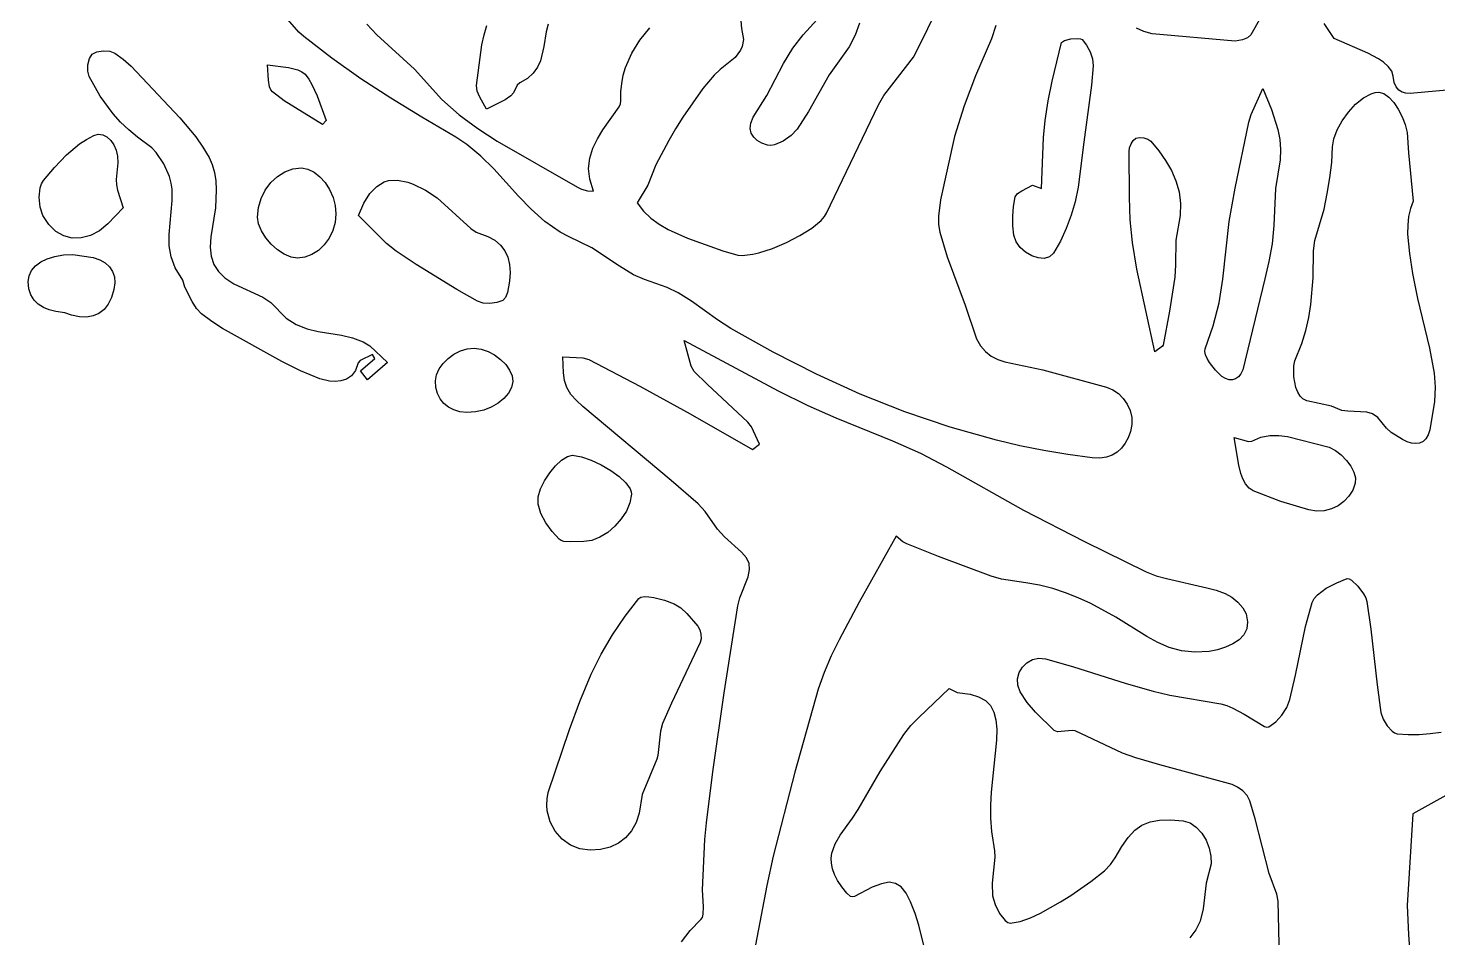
# Model space of a CAD drawing. Header units: centimetres. Extents: x 3.3 to 18.4, y 1.6 to 29.8.
# Drawn here: x 4.54 to 10.59, y 7.53 to 11.43 of the extents above; entities that cross this region are included whole.
import ezdxf

# ---------------------------------------------------------------- set-up
doc = ezdxf.new("R2010")
doc.units = ezdxf.units.CM
doc.layers.add('CUT', color=7, linetype='Continuous')

msp = doc.modelspace()

# ---------------------------------------------------------------- linework, layer by layer
at = {"layer": 'CUT'}
for points in [[(8.691045, 11.444019), (8.672415, 11.386236), (8.603732, 11.228912), (8.554719, 11.099925), (8.514263, 10.968543), (8.453768, 10.696184), (8.444562, 10.625811), (8.445079, 10.591276), (8.45036, 10.557491), (8.481681, 10.451885), (8.559735, 10.244333), (8.607995, 10.10099), (8.625589, 10.070123), (8.646777, 10.045674), (8.671374, 10.026679), (8.699194, 10.012175), (8.730051, 10.001199), (8.892083, 9.967132), (9.164941, 9.892829), (9.191844, 9.882318), (9.216233, 9.86604), (9.237369, 9.844995), (9.254512, 9.820181), (9.266923, 9.792596), (9.273862, 9.763241), (9.27459, 9.733112), (9.268367, 9.70321), (9.257961, 9.676679), (9.24525, 9.652811), (9.229924, 9.63205), (9.211676, 9.614839), (9.190196, 9.601622), (9.165176, 9.592841), (9.136307, 9.58894), (9.103281, 9.590362), (8.999152, 9.604563), (8.896168, 9.621935), (8.794293, 9.642383), (8.693494, 9.665812), (8.494985, 9.72123), (8.300365, 9.787425), (8.109359, 9.863635), (7.921693, 9.949097), (7.73709, 10.043048), (7.555277, 10.144724), (7.497836, 10.181772), (7.386475, 10.261889), (7.328767, 10.298366), (7.282361, 10.319986), (7.184439, 10.354241), (7.137481, 10.375125), (7.077018, 10.412131), (6.959038, 10.491349), (6.858703, 10.538997), (6.823111, 10.558353), (6.758047, 10.60372), (6.699298, 10.655923), (6.644651, 10.712518), (6.538804, 10.829098), (6.483176, 10.884194), (6.422792, 10.933899), (6.376045, 10.965209), (6.229652, 11.05077), (6.098077, 11.131777), (5.968486, 11.215741), (5.844685, 11.304415), (5.723867, 11.397204), (5.703565, 11.415433), (5.406511, 11.757391)], [(7.598149, 11.463373), (7.601052, 11.431367), (7.609285, 11.384248), (7.603636, 11.354033), (7.596303, 11.338264), (7.572787, 11.306825), (7.509459, 11.255757), (7.483228, 11.230969), (7.435467, 11.174428), (7.349478, 11.050454), (7.317792, 11.001496), (7.288718, 10.950703), (7.233859, 10.847038), (7.198805, 10.759242), (7.153504, 10.683434), (7.18071, 10.648222), (7.212221, 10.617941), (7.247427, 10.591892), (7.285714, 10.569379), (7.369084, 10.532169), (7.520889, 10.478216), (7.585242, 10.459774), (7.603331, 10.457972), (7.649068, 10.46291), (7.675596, 10.46914), (7.733166, 10.487846), (7.793023, 10.513175), (7.850682, 10.543085), (7.901662, 10.575532), (7.94148, 10.608472), (7.955803, 10.624489), (7.965654, 10.639863), (8.187603, 11.104075), (8.211298, 11.144166), (8.33752, 11.308274), (8.34854, 11.326598), (8.501813, 11.640918)], [(8.106876, 11.453503), (8.088029, 11.402329), (8.062341, 11.352809), (7.976832, 11.232628), (7.887528, 11.07599), (7.839204, 11.000247), (7.812986, 10.97244), (7.778571, 10.948051), (7.742603, 10.932365), (7.726112, 10.929436), (7.711725, 10.930663), (7.688101, 10.938977), (7.668231, 10.950268), (7.652845, 10.964519), (7.64267, 10.981716), (7.638436, 11.001841), (7.64087, 11.02488), (7.650701, 11.050816), (7.709645, 11.14419), (7.780747, 11.281333), (7.820607, 11.346925), (7.865096, 11.404708), (8.013407, 11.56781)], [(9.866775, 11.549286), (9.784325, 11.404494), (9.769191, 11.39118), (9.748733, 11.3833), (9.71745, 11.376453), (9.361681, 11.408764), (9.325496, 11.418422), (9.293433, 11.432982)], [(5.993932, 11.449609), (6.037723, 11.403862), (6.19891, 11.256344), (6.315753, 11.1274), (6.390386, 11.061075), (6.469993, 11.00217), (6.55328, 10.948755), (6.897371, 10.751378), (6.915214, 10.742798), (6.93994, 10.735315), (6.96611, 10.733848), (6.950061, 10.784422), (6.945439, 10.831539), (6.950509, 10.875728), (6.963536, 10.917523), (6.982788, 10.957456), (7.006528, 10.996058), (7.07601, 11.095681), (7.081278, 11.108658), (7.083071, 11.121372), (7.08351, 11.159626), (7.087221, 11.196021), (7.093975, 11.230669), (7.103544, 11.26368), (7.130216, 11.325238), (7.165411, 11.381583), (7.207303, 11.433605)], [(6.77224, 11.449419), (6.763464, 11.416556), (6.753921, 11.354204), (6.738785, 11.293168), (6.725906, 11.265004), (6.707772, 11.239403), (6.683099, 11.217108), (6.650601, 11.198865), (6.639668, 11.188534), (6.623199, 11.155091), (6.612296, 11.14194), (6.587395, 11.125978), (6.507406, 11.085424), (6.478271, 11.137007), (6.466845, 11.162292), (6.464352, 11.186137), (6.488131, 11.361381), (6.497047, 11.403726), (6.509074, 11.443705)], [(10.624129, 11.166905), (10.466551, 11.152637), (10.448589, 11.154048), (10.432293, 11.158514), (10.418214, 11.167036), (10.4069, 11.180611), (10.398902, 11.200238), (10.394768, 11.226916), (10.388036, 11.247786), (10.372896, 11.268717), (10.352947, 11.287463), (10.331788, 11.301778), (10.28517, 11.325462), (10.140576, 11.38766), (10.097685, 11.453119)], [(7.344077, 7.514418), (7.381251, 7.563488), (7.426516, 7.610054), (7.43316, 7.61983), (7.436757, 7.632774), (7.437611, 7.665346), (7.433543, 7.737424), (7.44405, 7.953074), (7.450396, 8.024654), (7.477536, 8.243857), (7.526442, 8.582953), (7.584516, 8.955403), (7.593605, 8.989697), (7.628845, 9.080535), (7.63525, 9.111661), (7.633252, 9.137487), (7.622154, 9.161184), (7.601262, 9.185925), (7.527314, 9.251226), (7.497082, 9.284053), (7.445279, 9.359925), (7.415303, 9.39322), (7.299349, 9.492948), (6.919894, 9.810836), (6.893262, 9.835665), (6.869682, 9.862397), (6.851437, 9.891566), (6.841738, 9.921937), (6.837949, 9.955173), (6.8348, 10.023795), (6.920876, 10.019644), (6.946203, 10.011581), (7.164329, 9.897514), (7.380414, 9.779485), (7.647298, 9.626009), (7.678382, 9.649428), (7.64348, 9.723337), (7.6277, 9.74385), (7.454173, 9.905471), (7.398153, 9.961049), (7.384477, 9.982948), (7.354453, 10.093969), (7.758252, 9.877063), (7.884846, 9.814135), (8.004694, 9.761274), (8.248045, 9.663256), (8.367621, 9.609897), (8.479603, 9.552046), (8.809609, 9.365948), (9.071136, 9.2309), (9.335397, 9.10133), (9.377967, 9.084643), (9.422588, 9.072245), (9.595644, 9.032892), (9.636075, 9.0225), (9.67455, 9.007936), (9.70195, 8.992173), (9.727932, 8.971393), (9.749481, 8.947101), (9.76358, 8.920802), (9.770378, 8.886979), (9.766607, 8.857371), (9.753759, 8.831836), (9.733325, 8.810234), (9.706796, 8.792421), (9.675665, 8.778258), (9.64142, 8.767602), (9.605555, 8.760312), (9.544273, 8.756215), (9.487452, 8.762517), (9.434464, 8.777227), (9.384682, 8.798357), (9.337479, 8.823917), (9.20507, 8.90729), (9.09785, 8.965407), (9.044127, 8.989994), (8.989846, 9.011383), (8.934646, 9.029411), (8.878165, 9.043915), (8.820041, 9.054733), (8.714918, 9.069313), (8.670367, 9.082851), (8.444946, 9.167221), (8.308701, 9.221165), (8.292668, 9.229757), (8.263482, 9.253981), (8.105028, 8.971709), (8.019473, 8.809585), (7.985363, 8.740587), (7.954643, 8.670377), (7.929452, 8.598577), (7.828582, 8.241899), (7.736777, 7.882732), (7.709452, 7.756287), (7.6609, 7.501957)], [(9.915764, 7.076375), (9.900855, 7.689194), (9.895673, 7.71897), (9.8621, 7.808026), (9.802695, 8.042863), (9.77988, 8.120155), (9.768406, 8.141687), (9.749891, 8.161799), (9.727448, 8.17826), (9.704192, 8.188838), (9.393363, 8.273326), (9.290416, 8.30355), (9.234064, 8.324507), (9.031575, 8.418914), (9.018516, 8.421461), (8.954606, 8.415656), (8.940457, 8.420549), (8.860693, 8.499169), (8.824964, 8.541675), (8.795342, 8.587437), (8.785415, 8.615248), (8.784429, 8.643013), (8.791273, 8.669294), (8.80484, 8.692649), (8.824019, 8.711642), (8.847703, 8.724831), (8.874783, 8.730777), (8.904149, 8.728042), (9.020102, 8.695787), (9.249987, 8.623178), (9.365616, 8.589387), (9.437437, 8.573118), (9.656082, 8.535621), (9.681577, 8.527828), (9.706371, 8.516667), (9.754951, 8.49095), (9.842227, 8.438036), (9.853084, 8.435234), (9.861429, 8.436789), (9.890684, 8.458614), (9.916987, 8.487109), (9.938063, 8.519684), (9.95164, 8.553749), (9.975683, 8.65791), (10.018194, 8.867576), (10.046965, 8.969841), (10.055698, 8.987074), (10.069253, 9.003096), (10.106951, 9.031424), (10.152305, 9.054652), (10.197563, 9.07261), (10.205317, 9.071556), (10.216226, 9.065016), (10.242738, 9.040041), (10.267569, 9.006824), (10.276375, 8.989978), (10.281188, 8.974498), (10.298393, 8.855832), (10.325774, 8.617305), (10.341769, 8.498386), (10.351046, 8.469966), (10.368295, 8.440877), (10.389564, 8.417749), (10.400471, 8.410491), (10.4109, 8.40721), (10.458667, 8.404025), (10.505991, 8.404189), (10.552891, 8.407682), (10.59938, 8.414483)], [(8.399125, 7.430503), (8.361227, 7.586031), (8.345234, 7.636683), (8.325647, 7.686411), (8.305854, 7.724174), (8.284636, 7.750407), (8.260776, 7.765544), (8.233054, 7.770018), (8.200253, 7.764263), (8.161155, 7.748713), (8.085348, 7.709249), (8.075481, 7.707382), (8.067354, 7.709091), (8.052085, 7.723134), (8.031062, 7.751185), (8.01244, 7.778378), (7.99901, 7.804089), (7.990318, 7.828449), (7.985907, 7.851588), (7.985322, 7.873637), (7.988107, 7.894727), (8.001966, 7.934549), (8.02384, 7.972102), (8.077049, 8.044576), (8.101095, 8.081587), (8.195468, 8.245081), (8.296504, 8.404276), (8.327176, 8.442853), (8.362167, 8.478484), (8.490823, 8.600645), (8.524533, 8.584481), (8.580565, 8.576411), (8.617213, 8.56565), (8.646022, 8.549562), (8.667595, 8.527853), (8.682536, 8.500227), (8.691448, 8.466392), (8.694936, 8.426051), (8.693602, 8.378912), (8.6711, 8.156601), (8.667908, 8.10073), (8.6679, 8.044619), (8.672182, 7.988206), (8.685687, 7.905066), (8.686228, 7.878014), (8.675692, 7.766752), (8.67692, 7.711965), (8.687688, 7.674941), (8.707324, 7.636514), (8.730527, 7.606489), (8.741809, 7.59769), (8.751996, 7.594669), (8.795569, 7.601546), (8.839033, 7.617221), (8.881833, 7.638067), (8.968428, 7.686033), (9.012439, 7.713539), (9.097433, 7.773057), (9.156687, 7.819693), (9.182772, 7.846063), (9.203083, 7.875359), (9.230951, 7.923862), (9.258332, 7.962877), (9.286685, 7.993059), (9.31747, 8.015061), (9.352148, 8.02954), (9.392178, 8.037149), (9.43902, 8.038544), (9.494134, 8.034379), (9.523594, 8.02545), (9.550244, 8.00701), (9.573298, 7.981246), (9.591972, 7.950341), (9.605481, 7.91648), (9.613041, 7.881848), (9.613869, 7.84863), (9.593207, 7.766635), (9.579692, 7.656149), (9.566429, 7.603311), (9.548136, 7.566216), (9.522697, 7.531367)], [(10.619489, 8.142731), (10.478443, 8.064218), (10.454632, 7.671259), (10.459879, 7.546476), (10.467296, 7.443419)]]:
    msp.add_lwpolyline(points, dxfattribs=at)
for points in [[(9.105825, 11.30042), (9.108697, 11.27107), (9.101672, 11.188906), (9.067941, 10.943157), (9.044439, 10.751106), (9.031149, 10.688521), (9.013994, 10.630833), (8.992811, 10.573993), (8.967446, 10.519066), (8.937744, 10.467119), (8.921122, 10.451795), (8.898566, 10.445599), (8.872396, 10.447535), (8.844931, 10.456607), (8.818491, 10.471819), (8.795395, 10.492175), (8.777964, 10.51668), (8.768516, 10.544338), (8.763919, 10.585235), (8.763159, 10.626887), (8.766238, 10.66838), (8.773156, 10.708801), (8.783233, 10.72327), (8.802754, 10.73563), (8.848528, 10.758845), (8.886156, 10.745493), (8.894522, 10.964407), (8.901848, 11.036758), (8.915245, 11.121154), (8.931912, 11.20509), (8.972502, 11.371339), (8.985865, 11.38028), (9.012992, 11.386967), (9.041838, 11.388856), (9.053142, 11.387206), (9.060358, 11.383404), (9.07948, 11.359102), (9.095361, 11.330602)], [(5.859108, 9.917469), (5.834932, 9.919223), (5.793322, 9.929343), (5.710328, 9.962846), (5.629702, 10.003327), (5.3756, 10.145384), (5.32947, 10.174686), (5.285979, 10.207139), (5.264013, 10.231093), (5.246286, 10.260213), (5.214677, 10.322638), (5.20649, 10.351809), (5.172342, 10.405496), (5.15515, 10.452106), (5.147748, 10.499626), (5.147332, 10.547804), (5.159951, 10.693775), (5.15943, 10.742072), (5.155634, 10.768463), (5.148311, 10.795856), (5.124619, 10.850371), (5.091417, 10.899074), (5.072207, 10.919202), (5.011087, 10.964835), (4.973642, 10.996332), (4.939201, 11.029839), (4.90753, 11.065278), (4.851567, 11.141656), (4.803886, 11.224861), (4.797957, 11.248052), (4.798842, 11.275971), (4.805736, 11.302502), (4.817833, 11.321534), (4.837608, 11.331544), (4.864459, 11.335519), (4.892202, 11.333401), (4.914654, 11.325131), (4.950363, 11.299299), (4.983893, 11.269904), (5.192915, 11.047796), (5.261283, 10.966004), (5.291681, 10.923046), (5.318603, 10.878224), (5.332129, 10.8474), (5.341442, 10.813497), (5.346991, 10.777292), (5.349227, 10.739565), (5.345558, 10.662663), (5.325691, 10.538319), (5.323152, 10.493679), (5.327185, 10.454393), (5.338552, 10.419751), (5.358017, 10.389046), (5.386343, 10.361569), (5.424293, 10.336609), (5.548413, 10.278638), (5.582622, 10.256442), (5.648822, 10.189273), (5.691912, 10.161867), (5.738201, 10.143995), (5.786595, 10.132522), (5.885323, 10.116231), (5.93347, 10.105141), (5.979346, 10.087908), (6.007539, 10.070153), (6.083332, 9.998618), (5.997007, 9.924383), (5.966709, 9.963561), (6.02848, 10.015718), (6.019103, 10.033459), (5.966283, 10.008288), (5.958086, 9.99761), (5.945844, 9.965073), (5.928435, 9.942187), (5.907249, 9.927555), (5.883677, 9.919781)], [(5.781507, 11.14201), (5.820201, 11.037353), (5.804026, 11.019665), (5.640572, 11.120874), (5.590205, 11.159437), (5.582877, 11.168491), (5.57796, 11.180372), (5.57321, 11.210096), (5.569032, 11.275782), (5.658365, 11.263434), (5.699205, 11.253798), (5.716073, 11.245767), (5.729584, 11.234698), (5.745599, 11.214271), (5.759249, 11.191705)], [(9.84393, 10.357782), (9.749135, 9.966891), (9.741006, 9.94981), (9.730793, 9.936988), (9.718818, 9.928508), (9.7054, 9.92445), (9.690861, 9.924897), (9.675521, 9.929929), (9.659701, 9.939628), (9.632136, 9.965671), (9.606866, 9.998837), (9.597086, 10.015857), (9.590276, 10.031976), (9.587233, 10.046302), (9.588755, 10.057939), (9.623151, 10.15611), (9.647766, 10.255351), (9.664436, 10.356562), (9.691637, 10.603723), (9.716773, 10.746156), (9.775941, 11.030061), (9.785159, 11.061865), (9.835505, 11.174311), (9.872792, 11.083733), (9.899876, 10.997806), (9.907919, 10.955204), (9.911404, 10.912106), (9.909663, 10.867956), (9.890047, 10.744863), (9.882275, 10.586382), (9.874792, 10.507627), (9.861131, 10.432442)], [(10.522218, 9.660534), (10.5074, 9.653677), (10.490713, 9.651301), (10.472617, 9.65313), (10.45357, 9.658891), (10.434033, 9.668309), (10.386056, 9.69885), (10.365075, 9.71728), (10.329078, 9.763833), (10.306177, 9.778963), (10.281055, 9.786417), (10.20004, 9.789835), (10.173706, 9.793696), (10.130049, 9.811862), (10.0237, 9.835244), (10.007567, 9.843059), (9.995637, 9.854217), (9.985556, 9.871472), (9.977615, 9.891736), (9.968495, 9.937655), (9.968971, 9.984694), (9.973023, 10.006359), (10.002042, 10.080669), (10.019294, 10.136134), (10.032129, 10.191988), (10.041187, 10.24825), (10.050526, 10.362065), (10.052425, 10.477721), (10.057888, 10.522357), (10.097766, 10.656884), (10.110524, 10.72345), (10.122404, 10.790311), (10.131123, 10.857295), (10.134397, 10.924229), (10.139413, 10.958405), (10.153519, 10.996241), (10.175003, 11.0352), (10.202157, 11.072747), (10.233269, 11.106345), (10.266629, 11.133459), (10.300526, 11.151553), (10.317143, 11.156425), (10.333252, 11.15809), (10.354157, 11.152447), (10.375572, 11.137016), (10.39647, 11.11388), (10.415828, 11.085122), (10.432619, 11.052825), (10.445819, 11.019069), (10.454403, 10.985938), (10.459233, 10.897786), (10.480454, 10.691444), (10.46777, 10.660066), (10.459961, 10.625508), (10.45633, 10.588297), (10.456179, 10.548958), (10.463534, 10.465998), (10.47645, 10.380829), (10.497998, 10.273602), (10.549951, 10.060607), (10.570415, 9.953292), (10.574422, 9.893533), (10.570685, 9.832481), (10.55086, 9.710722), (10.544407, 9.688782), (10.534707, 9.672144)], [(4.600265, 10.765339), (4.608497, 10.779413), (4.655213, 10.835828), (4.706684, 10.889228), (4.76285, 10.935956), (4.792676, 10.955675), (4.823653, 10.972354), (4.843539, 10.977677), (4.862753, 10.97529), (4.880631, 10.966205), (4.896505, 10.95143), (4.909709, 10.931975), (4.919577, 10.90885), (4.92544, 10.883065), (4.926634, 10.855628), (4.920374, 10.784275), (4.921128, 10.760818), (4.925273, 10.738102), (4.949328, 10.66273), (4.884763, 10.593262), (4.847909, 10.563511), (4.809424, 10.543509), (4.770407, 10.533275), (4.731959, 10.53283), (4.695181, 10.542195), (4.661172, 10.561389), (4.631033, 10.590433), (4.605865, 10.629347), (4.593962, 10.665448), (4.589907, 10.70753), (4.594489, 10.748038)], [(9.418795, 10.865482), (9.443692, 10.822475), (9.463181, 10.777672), (9.47647, 10.730757), (9.482771, 10.681414), (9.481291, 10.629325), (9.463201, 10.523188), (9.461374, 10.417495), (9.458001, 10.364905), (9.435251, 10.219048), (9.408658, 10.073718), (9.406046, 10.069563), (9.372291, 10.04497), (9.295678, 10.398537), (9.276751, 10.513806), (9.267337, 10.610414), (9.263433, 10.70777), (9.261779, 10.903064), (9.264076, 10.919419), (9.270579, 10.936541), (9.280078, 10.951236), (9.291363, 10.96031), (9.306904, 10.963394), (9.325461, 10.96184), (9.343112, 10.956287), (9.355936, 10.947376), (9.38928, 10.90701)], [(5.529934, 10.663373), (5.541281, 10.702517), (5.559204, 10.738464), (5.582765, 10.770165), (5.611029, 10.79657), (5.643057, 10.816627), (5.677913, 10.829287), (5.714661, 10.833499), (5.741742, 10.828723), (5.768231, 10.815754), (5.79319, 10.795844), (5.815684, 10.770245), (5.834777, 10.740209), (5.849533, 10.70699), (5.859016, 10.671838), (5.86229, 10.636006), (5.858607, 10.599283), (5.848417, 10.564325), (5.832563, 10.532105), (5.811886, 10.503595), (5.78723, 10.479768), (5.759436, 10.461597), (5.729346, 10.450054), (5.697804, 10.446111), (5.669738, 10.450758), (5.64061, 10.463384), (5.611893, 10.482479), (5.585062, 10.506531), (5.561593, 10.534029), (5.54296, 10.563461), (5.530636, 10.593317), (5.526098, 10.622084)], [(6.440014, 10.572885), (6.463303, 10.557399), (6.512851, 10.539956), (6.543421, 10.523156), (6.567764, 10.502452), (6.586173, 10.478049), (6.598942, 10.450152), (6.606364, 10.418969), (6.608733, 10.384705), (6.606343, 10.347567), (6.597499, 10.2988), (6.58925, 10.277863), (6.577397, 10.265573), (6.551331, 10.256841), (6.522093, 10.252653), (6.493395, 10.254049), (6.46895, 10.262073), (6.380039, 10.312569), (6.205693, 10.419685), (6.120754, 10.476569), (6.078771, 10.509725), (5.95835, 10.629029), (5.981992, 10.682107), (6.007951, 10.723833), (6.036836, 10.754251), (6.069259, 10.773408), (6.086987, 10.778776), (6.125857, 10.781124), (6.169787, 10.772322), (6.19384, 10.763754), (6.246504, 10.738312), (6.295481, 10.705165)], [(4.821478, 10.198613), (4.793397, 10.193545), (4.762332, 10.194591), (4.728469, 10.201867), (4.700275, 10.212026), (4.660736, 10.218145), (4.632955, 10.225218), (4.607938, 10.235464), (4.586215, 10.249235), (4.568319, 10.266882), (4.554781, 10.288758), (4.546132, 10.315213), (4.542903, 10.3466), (4.546389, 10.371031), (4.556941, 10.393312), (4.573937, 10.413094), (4.596754, 10.430029), (4.624769, 10.443769), (4.65736, 10.453966), (4.693903, 10.460272), (4.733776, 10.462339), (4.820819, 10.449233), (4.84962, 10.439321), (4.873321, 10.425899), (4.891784, 10.409126), (4.904874, 10.389158), (4.912453, 10.366151), (4.914386, 10.340263), (4.910535, 10.31165), (4.900196, 10.277734), (4.885933, 10.249358), (4.867934, 10.226635), (4.846386, 10.209682)], [(6.484659, 10.05644), (6.514168, 10.046412), (6.542345, 10.031346), (6.56795, 10.012313), (6.589743, 9.990386), (6.606482, 9.966637), (6.616928, 9.942138), (6.619838, 9.917961), (6.614383, 9.891689), (6.601533, 9.866868), (6.58225, 9.844148), (6.557498, 9.824181), (6.52824, 9.807617), (6.495437, 9.795108), (6.460053, 9.787306), (6.423051, 9.78486), (6.393897, 9.787732), (6.367497, 9.795364), (6.344233, 9.807374), (6.324486, 9.823377), (6.30864, 9.842993), (6.297077, 9.865837), (6.290179, 9.891528), (6.288329, 9.919683), (6.292807, 9.945721), (6.304102, 9.971151), (6.321144, 9.995069), (6.34286, 10.016572), (6.368181, 10.034756), (6.396035, 10.048717), (6.425351, 10.057552), (6.455058, 10.060358)], [(10.23239, 9.503884), (10.231554, 9.481506), (10.220955, 9.452222), (10.204526, 9.425927), (10.183154, 9.403261), (10.157729, 9.384864), (10.129138, 9.371374), (10.09827, 9.363431), (10.066013, 9.361675), (10.033256, 9.366745), (9.912023, 9.403155), (9.793838, 9.448133), (9.776687, 9.46017), (9.761858, 9.478697), (9.749901, 9.500584), (9.74137, 9.522697), (9.732082, 9.558426), (9.712087, 9.677814), (9.774372, 9.659924), (9.787756, 9.66192), (9.827147, 9.678628), (9.865862, 9.686106), (9.904031, 9.68627), (9.941788, 9.681038), (10.119118, 9.63644), (10.146287, 9.621918), (10.171685, 9.602404), (10.194152, 9.579369), (10.21253, 9.554289), (10.225662, 9.528636)], [(6.854573, 9.596151), (6.876003, 9.601247), (6.91463, 9.594794), (6.956634, 9.58065), (6.999328, 9.560592), (7.040025, 9.536397), (7.076037, 9.509845), (7.104679, 9.482711), (7.123263, 9.456773), (7.127943, 9.444808), (7.129102, 9.43381), (7.122129, 9.397844), (7.107034, 9.362202), (7.085236, 9.328236), (7.058154, 9.297301), (7.027206, 9.270749), (6.99381, 9.249935), (6.959385, 9.236212), (6.92535, 9.230934), (6.865912, 9.229692), (6.838914, 9.231725), (6.82799, 9.235252), (6.819504, 9.241157), (6.789515, 9.274536), (6.762293, 9.311595), (6.740897, 9.351117), (6.728384, 9.391885), (6.72893, 9.422607), (6.738857, 9.456749), (6.756034, 9.491952), (6.778326, 9.525854), (6.803602, 9.556094), (6.829729, 9.580314)], [(7.102372, 8.910927), (7.160293, 8.987457), (7.169582, 8.993288), (7.18427, 8.995592), (7.203032, 8.994893), (7.224542, 8.991714), (7.27051, 8.98001), (7.311574, 8.964669), (7.34054, 8.947057), (7.366875, 8.923323), (7.413374, 8.867999), (7.421616, 8.852685), (7.426476, 8.833753), (7.427339, 8.814398), (7.423587, 8.797817), (7.301083, 8.538193), (7.262132, 8.450869), (7.252776, 8.418534), (7.241839, 8.313878), (7.237606, 8.297739), (7.174991, 8.14652), (7.161811, 8.066607), (7.148663, 8.026303), (7.129257, 7.990966), (7.103965, 7.961137), (7.073156, 7.937357), (7.037201, 7.920169), (6.996471, 7.910114), (6.951336, 7.907732), (6.908109, 7.913749), (6.867571, 7.930038), (6.831492, 7.955515), (6.801642, 7.989097), (6.779792, 8.029701), (6.767713, 8.076245), (6.765891, 8.101405), (6.767175, 8.127645), (6.771788, 8.154828), (6.863077, 8.425052), (6.90701, 8.545139), (6.955988, 8.662947), (6.998824, 8.748516), (7.048084, 8.831228)]]:
    msp.add_lwpolyline(points, close=True, dxfattribs=at)

doc.saveas('drawing.dxf')
